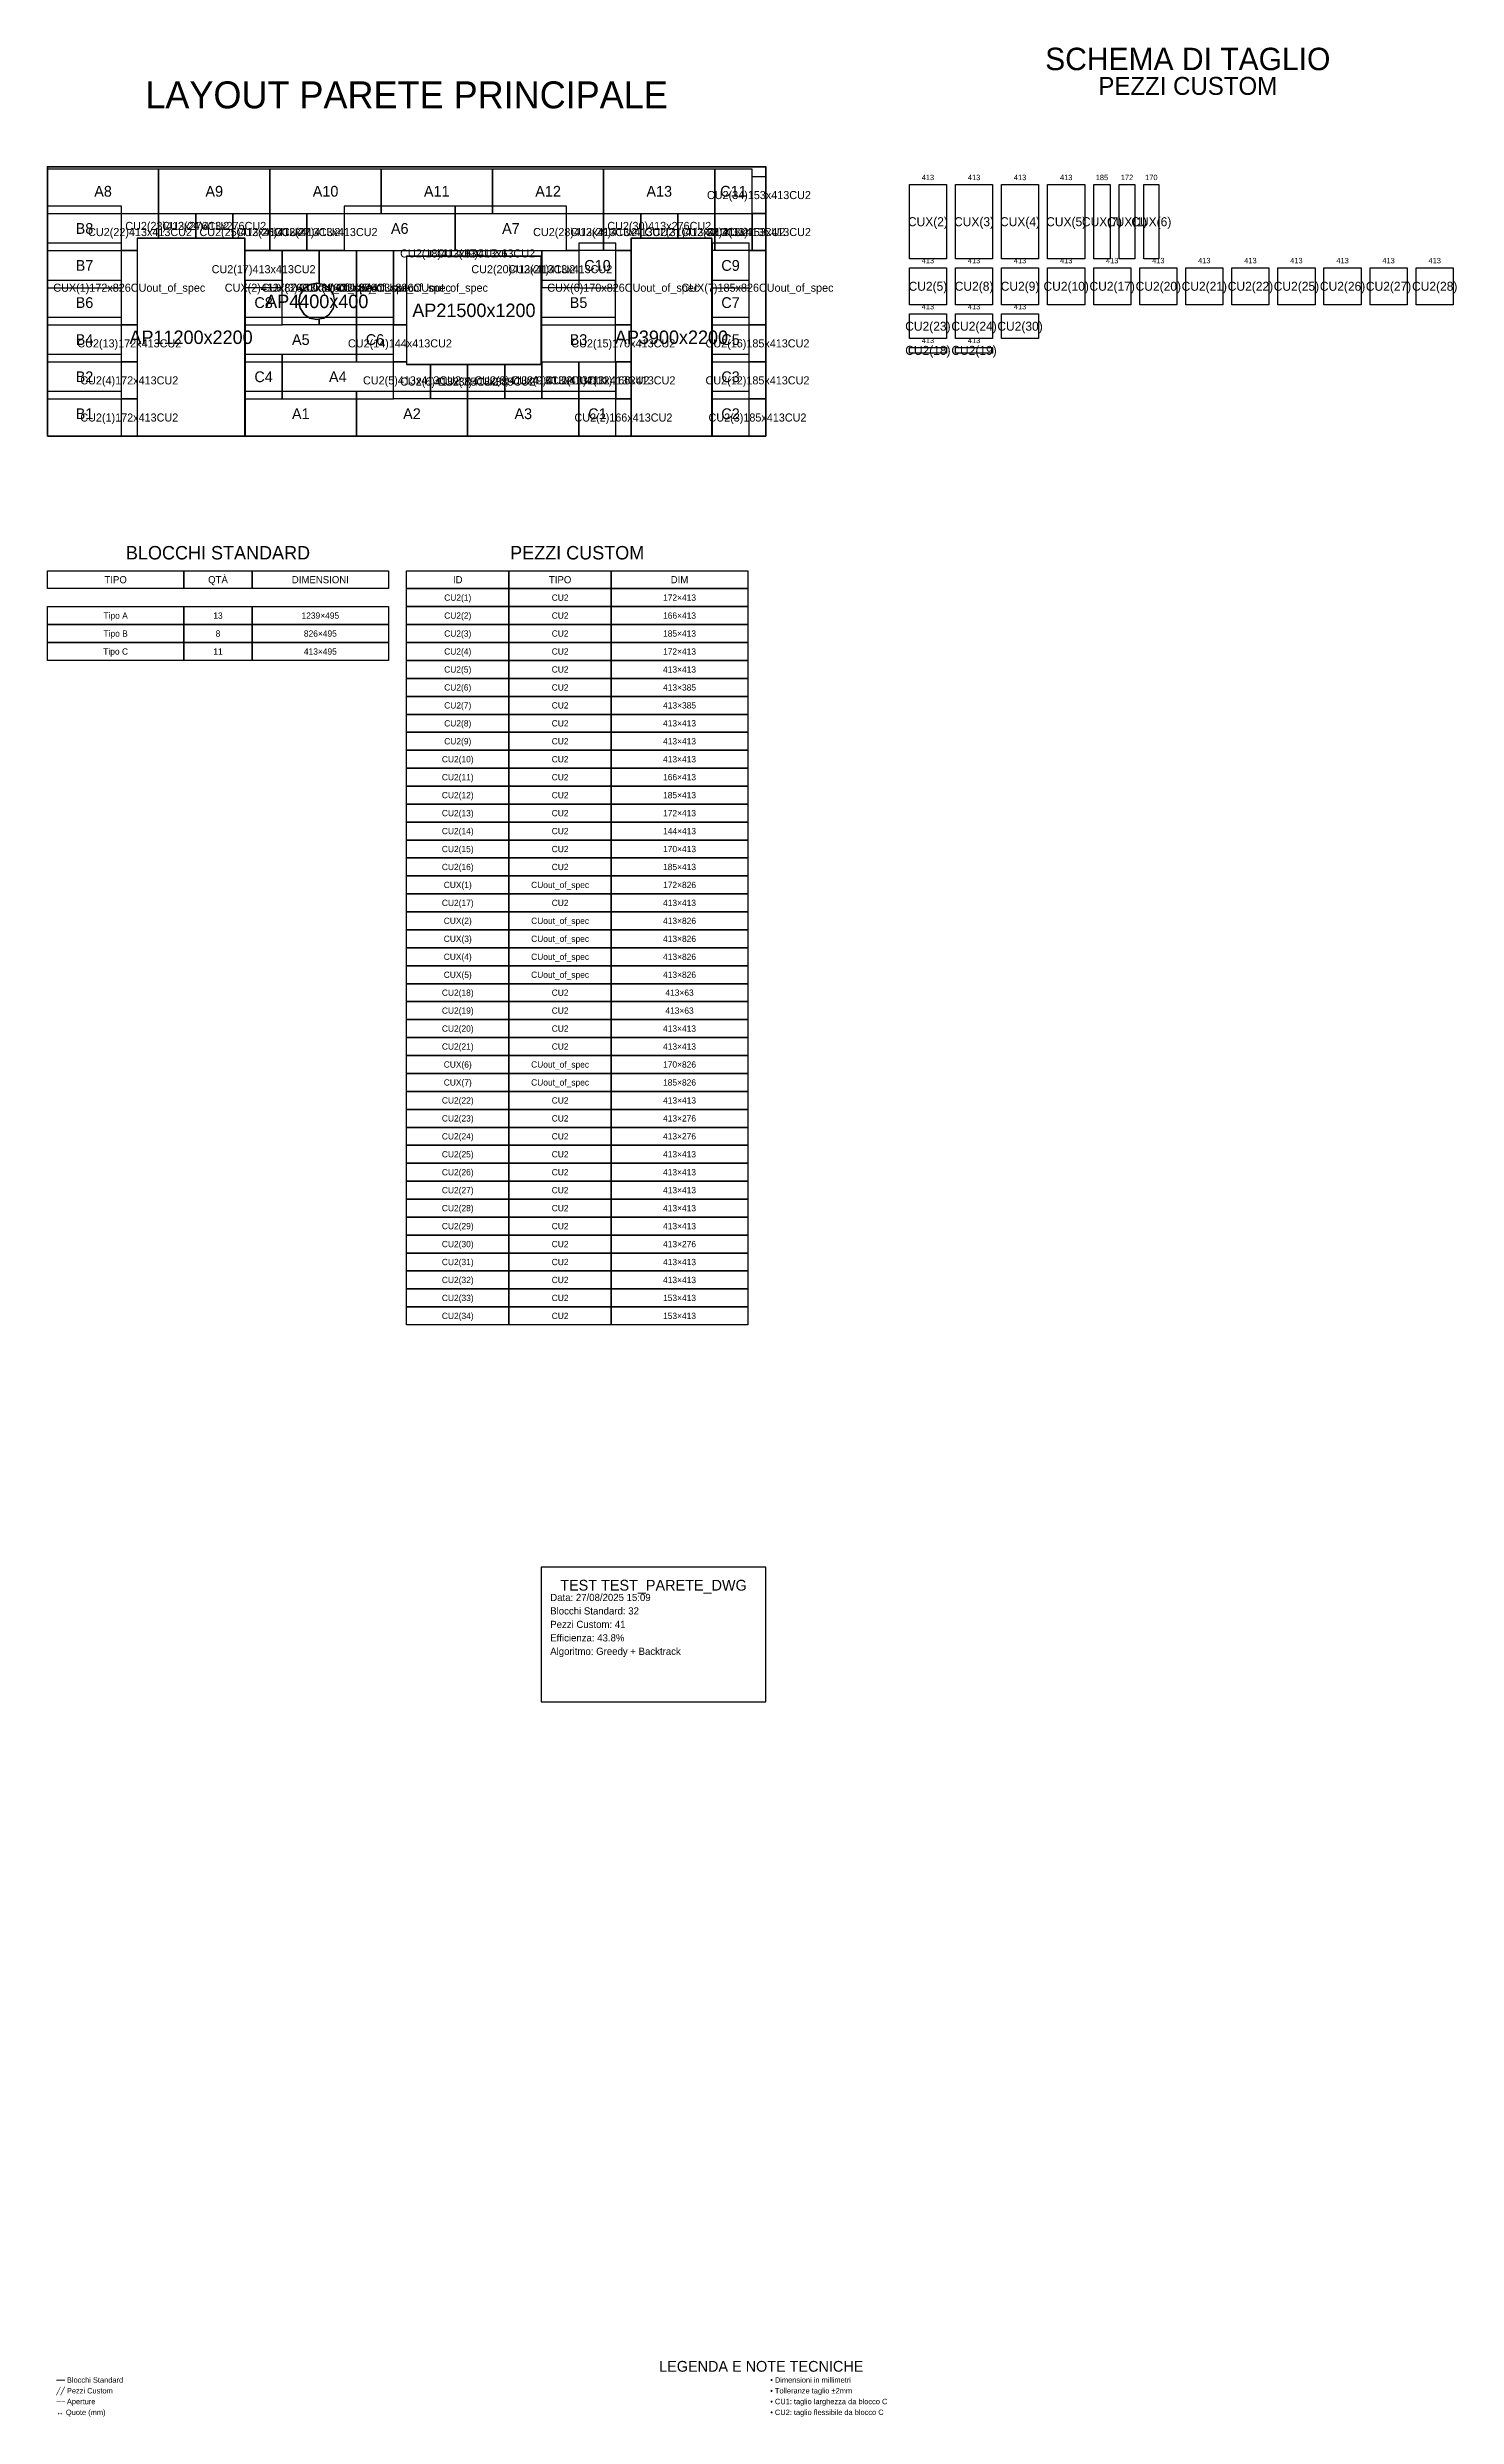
# Model space of a CAD drawing. Header units: metres. Extents: x 0 to 15694, y -22060 to 4329.
import ezdxf
from ezdxf.enums import TextEntityAlignment as Align

# ---------------------------------------------------------------- set-up
doc = ezdxf.new("R2010")
doc.units = ezdxf.units.M
for name, color, linetype in [('APERTURE', 1, 'Continuous'), ('BLOCCHI_CUSTOM', 3, 'Continuous'), ('BLOCCHI_STD', 7, 'Continuous'), ('CARTIGLIO', 7, 'Continuous'), ('PARETE', 5, 'Continuous'), ('QUOTE', 6, 'Continuous'), ('TAGLIO', 4, 'Continuous'), ('TESTI', 7, 'Continuous')]:
    doc.layers.add(name, color=color, linetype=linetype)

msp = doc.modelspace()

# ---------------------------------------------------------------- linework, layer by layer
at = {"layer": 'APERTURE'}
for points in [[(1000, 0), (2200, 0), (2200, 2200), (1000, 2200), (1000, 0)], [(6500, 0), (7400, 0), (7400, 2200), (6500, 2200), (6500, 0)], [(4000, 800), (5500, 800), (5500, 2000), (4000, 2000), (4000, 800)], [(3200, 1500), (3185, 1577), (3141, 1641), (3077, 1685), (3000, 1700), (2923, 1685), (2859, 1641), (2815, 1577), (2800, 1500), (2815, 1423), (2859, 1359), (2923, 1315), (3000, 1300), (3077, 1315), (3141, 1359), (3185, 1423), (3200, 1500)]]:
    msp.add_lwpolyline(points, close=True, dxfattribs=at)
at = {"layer": 'BLOCCHI_CUSTOM'}
for points in [[(8000, 2891), (8000, 2478), (7847, 2478), (7847, 2891), (8000, 2891)], [(1000, 2202), (999, 2202), (999, 2202), (999, 2202), (999, 2202), (999, 2202), (999, 2201), (998, 2201), (998, 2201), (998, 2201), (998, 2201), (998, 2201), (998, 2200), (998, 2200), (998, 2200), (998, 2065), (826, 2065), (826, 2478), (1239, 2478), (1239, 2202), (1000, 2202), (1000, 2202), (1000, 2202)], [(1652, 2478), (1652, 2202), (1239, 2202), (1239, 2478), (1652, 2478)], [(2065, 2478), (2065, 2202), (1652, 2202), (1652, 2478), (2065, 2478)], [(2478, 2478), (2478, 2065), (2202, 2065), (2202, 2200), (2202, 2200), (2202, 2200), (2202, 2201), (2202, 2201), (2202, 2201), (2202, 2201), (2202, 2201), (2201, 2201), (2201, 2202), (2201, 2202), (2201, 2202), (2201, 2202), (2201, 2202), (2200, 2202), (2200, 2202), (2200, 2202), (2065, 2202), (2065, 2478), (2478, 2478)], [(2891, 2478), (2891, 2065), (2478, 2065), (2478, 2478), (2891, 2478)], [(3304, 2478), (3304, 2065), (2891, 2065), (2891, 2478), (3304, 2478)], [(5782, 2065), (5782, 2478), (6195, 2478), (6195, 2065), (5782, 2065)], [(6500, 2202), (6499, 2202), (6499, 2202), (6499, 2202), (6499, 2202), (6499, 2202), (6499, 2201), (6498, 2201), (6498, 2201), (6498, 2201), (6498, 2201), (6498, 2201), (6498, 2200), (6498, 2200), (6498, 2200), (6498, 2065), (6195, 2065), (6195, 2478), (6608, 2478), (6608, 2202), (6500, 2202), (6500, 2202), (6500, 2202)], [(7021, 2478), (7021, 2202), (6608, 2202), (6608, 2478), (7021, 2478)], [(7434, 2478), (7434, 2065), (7402, 2065), (7402, 2200), (7402, 2200), (7402, 2200), (7402, 2201), (7402, 2201), (7402, 2201), (7402, 2201), (7402, 2201), (7401, 2201), (7401, 2202), (7401, 2202), (7401, 2202), (7401, 2202), (7401, 2202), (7400, 2202), (7400, 2202), (7400, 2202), (7021, 2202), (7021, 2478), (7434, 2478)], [(7847, 2478), (7847, 2065), (7434, 2065), (7434, 2478), (7847, 2478)], [(8000, 2478), (8000, 2065), (7847, 2065), (7847, 2478), (8000, 2478)], [(826, 2065), (998, 2065), (998, 1652), (998, 1239), (826, 1239), (826, 1652), (826, 2065)], [(2202, 2065), (2615, 2065), (2615, 1652), (2202, 1652), (2202, 2065)], [(3028, 2065), (3028, 1696), (3000, 1702), (3000, 1702), (3000, 1702), (3000, 1702), (3000, 1702), (2923, 1687), (2923, 1687), (2923, 1687), (2923, 1687), (2922, 1686), (2871, 1652), (2857, 1643), (2857, 1643), (2857, 1643), (2857, 1643), (2857, 1643), (2814, 1578), (2813, 1577), (2813, 1577), (2813, 1577), (2813, 1577), (2798, 1500), (2798, 1500), (2798, 1500), (2798, 1500), (2798, 1500), (2813, 1423), (2813, 1423), (2813, 1423), (2813, 1423), (2814, 1422), (2857, 1357), (2857, 1357), (2857, 1357), (2857, 1357), (2857, 1357), (2922, 1314), (2923, 1313), (2923, 1313), (2923, 1313), (2923, 1313), (3000, 1298), (3000, 1298), (3000, 1298), (3000, 1298), (3000, 1298), (3028, 1304), (3028, 1239), (2615, 1239), (2615, 1652), (2615, 2065), (3028, 2065)], [(3441, 2065), (3441, 1239), (3028, 1239), (3028, 1304), (3077, 1313), (3077, 1313), (3077, 1313), (3077, 1313), (3078, 1314), (3143, 1357), (3143, 1357), (3143, 1357), (3143, 1357), (3143, 1357), (3186, 1422), (3187, 1423), (3187, 1423), (3187, 1423), (3187, 1423), (3202, 1500), (3202, 1500), (3202, 1500), (3202, 1500), (3202, 1500), (3187, 1577), (3187, 1577), (3187, 1577), (3187, 1577), (3186, 1578), (3143, 1643), (3143, 1643), (3143, 1643), (3143, 1643), (3143, 1643), (3129, 1652), (3078, 1686), (3077, 1687), (3077, 1687), (3077, 1687), (3077, 1687), (3028, 1696), (3028, 2065), (3441, 2065)], [(3854, 2065), (3854, 1239), (3441, 1239), (3441, 2065), (3854, 2065)], [(4267, 2065), (4267, 2002), (4000, 2002), (4000, 2002), (4000, 2002), (3999, 2002), (3999, 2002), (3999, 2002), (3999, 2002), (3999, 2002), (3999, 2001), (3998, 2001), (3998, 2001), (3998, 2001), (3998, 2001), (3998, 2001), (3998, 2000), (3998, 2000), (3998, 2000), (3998, 1652), (3998, 1239), (3854, 1239), (3854, 2065), (4267, 2065)], [(4680, 2065), (4680, 2002), (4267, 2002), (4267, 2065), (4680, 2065)], [(5093, 2065), (5093, 2002), (4680, 2002), (4680, 2065), (5093, 2065)], [(5506, 2065), (5506, 1652), (5502, 1652), (5502, 2000), (5502, 2000), (5502, 2000), (5502, 2001), (5502, 2001), (5502, 2001), (5502, 2001), (5502, 2001), (5501, 2001), (5501, 2002), (5501, 2002), (5501, 2002), (5501, 2002), (5501, 2002), (5500, 2002), (5500, 2002), (5500, 2002), (5093, 2002), (5093, 2065), (5506, 2065)], [(5919, 2065), (5919, 1652), (5506, 1652), (5506, 2065), (5919, 2065)], [(6332, 2065), (6498, 2065), (6498, 1652), (6498, 1239), (6328, 1239), (6328, 1652), (6332, 1652), (6332, 2065)], [(8000, 2065), (8000, 1652), (8000, 1239), (7815, 1239), (7815, 1652), (7815, 2065), (8000, 2065)], [(826, 826), (826, 1239), (998, 1239), (998, 826), (826, 826)], [(3854, 826), (3854, 1239), (3998, 1239), (3998, 826), (3854, 826)], [(6328, 826), (6328, 1239), (6498, 1239), (6498, 826), (6328, 826)], [(7815, 826), (7815, 1239), (8000, 1239), (8000, 826), (7815, 826)], [(826, 413), (826, 826), (998, 826), (998, 413), (826, 413)], [(3998, 826), (3998, 800), (3998, 800), (3998, 800), (3998, 799), (3998, 799), (3998, 799), (3998, 799), (3998, 799), (3999, 799), (3999, 798), (3999, 798), (3999, 798), (3999, 798), (3999, 798), (4000, 798), (4000, 798), (4000, 798), (4267, 798), (4267, 413), (3854, 413), (3854, 826), (3998, 826)], [(4680, 798), (4680, 413), (4267, 413), (4267, 798), (4680, 798)], [(5093, 798), (5093, 413), (4680, 413), (4680, 798), (5093, 798)], [(5500, 798), (5500, 798), (5500, 798), (5501, 798), (5501, 798), (5501, 798), (5501, 798), (5501, 798), (5501, 799), (5502, 799), (5502, 799), (5502, 799), (5502, 799), (5502, 799), (5502, 800), (5502, 800), (5502, 800), (5502, 826), (5506, 826), (5506, 413), (5093, 413), (5093, 798), (5500, 798)], [(5919, 826), (5919, 413), (5506, 413), (5506, 826), (5919, 826)], [(6332, 826), (6332, 413), (5919, 413), (5919, 826), (6332, 826)], [(6498, 826), (6498, 413), (6332, 413), (6332, 826), (6498, 826)], [(7815, 826), (8000, 826), (8000, 413), (7815, 413), (7815, 826)], [(998, 0), (826, 0), (826, 413), (998, 413), (998, 0)], [(6332, 413), (6498, 413), (6498, 0), (6332, 0), (6332, 413)], [(7815, 413), (8000, 413), (8000, 0), (7815, 0), (7815, 413)]]:
    msp.add_lwpolyline(points, close=True, dxfattribs=at)
at = {"layer": 'BLOCCHI_STD'}
for points in [[(0, 2478), (1239, 2478), (1239, 2973), (0, 2973), (0, 2478)], [(1239, 2478), (2478, 2478), (2478, 2973), (1239, 2973), (1239, 2478)], [(2478, 2478), (3717, 2478), (3717, 2973), (2478, 2973), (2478, 2478)], [(3717, 2478), (4956, 2478), (4956, 2973), (3717, 2973), (3717, 2478)], [(4956, 2478), (6195, 2478), (6195, 2973), (4956, 2973), (4956, 2478)], [(6195, 2478), (7434, 2478), (7434, 2973), (6195, 2973), (6195, 2478)], [(7434, 2478), (7847, 2478), (7847, 2973), (7434, 2973), (7434, 2478)], [(0, 2065), (826, 2065), (826, 2560), (0, 2560), (0, 2065)], [(3304, 2065), (4543, 2065), (4543, 2560), (3304, 2560), (3304, 2065)], [(4543, 2065), (5782, 2065), (5782, 2560), (4543, 2560), (4543, 2065)], [(0, 1652), (826, 1652), (826, 2147), (0, 2147), (0, 1652)], [(5919, 1652), (6332, 1652), (6332, 2147), (5919, 2147), (5919, 1652)], [(7402, 1652), (7815, 1652), (7815, 2147), (7402, 2147), (7402, 1652)], [(0, 1239), (826, 1239), (826, 1734), (0, 1734), (0, 1239)], [(2202, 1239), (2615, 1239), (2615, 1734), (2202, 1734), (2202, 1239)], [(5502, 1239), (6328, 1239), (6328, 1734), (5502, 1734), (5502, 1239)], [(7402, 1239), (7815, 1239), (7815, 1734), (7402, 1734), (7402, 1239)], [(0, 826), (826, 826), (826, 1321), (0, 1321), (0, 826)], [(2202, 826), (3441, 826), (3441, 1321), (2202, 1321), (2202, 826)], [(3441, 826), (3854, 826), (3854, 1321), (3441, 1321), (3441, 826)], [(5502, 826), (6328, 826), (6328, 1321), (5502, 1321), (5502, 826)], [(7402, 826), (7815, 826), (7815, 1321), (7402, 1321), (7402, 826)], [(0, 413), (826, 413), (826, 908), (0, 908), (0, 413)], [(2202, 413), (2615, 413), (2615, 908), (2202, 908), (2202, 413)], [(2615, 413), (3854, 413), (3854, 908), (2615, 908), (2615, 413)], [(7402, 413), (7815, 413), (7815, 908), (7402, 908), (7402, 413)], [(0, 0), (826, 0), (826, 495), (0, 495), (0, 0)], [(2202, 0), (3441, 0), (3441, 495), (2202, 495), (2202, 0)], [(3441, 0), (4680, 0), (4680, 495), (3441, 495), (3441, 0)], [(4680, 0), (5919, 0), (5919, 495), (4680, 495), (4680, 0)], [(5919, 0), (6332, 0), (6332, 495), (5919, 495), (5919, 0)], [(7402, 0), (7815, 0), (7815, 495), (7402, 495), (7402, 0)]]:
    msp.add_lwpolyline(points, dxfattribs=at)
at = {"layer": 'CARTIGLIO'}
for points in [[(0, -1500), (1520, -1500), (1520, -1700), (0, -1700), (0, -1500)], [(1520, -1500), (2280, -1500), (2280, -1700), (1520, -1700), (1520, -1500)], [(2280, -1500), (3800, -1500), (3800, -1700), (2280, -1700), (2280, -1500)], [(4000, -1500), (5140, -1500), (5140, -1700), (4000, -1700), (4000, -1500)], [(5140, -1500), (6280, -1500), (6280, -1700), (5140, -1700), (5140, -1500)], [(6280, -1500), (7800, -1500), (7800, -1700), (6280, -1700), (6280, -1500)], [(4000, -1700), (5140, -1700), (5140, -1900), (4000, -1900), (4000, -1700)], [(5140, -1700), (6280, -1700), (6280, -1900), (5140, -1900), (5140, -1700)], [(6280, -1700), (7800, -1700), (7800, -1900), (6280, -1900), (6280, -1700)], [(0, -1900), (1520, -1900), (1520, -2100), (0, -2100), (0, -1900)], [(0, -2100), (1520, -2100), (1520, -2300), (0, -2300), (0, -2100)], [(1520, -1900), (2280, -1900), (2280, -2100), (1520, -2100), (1520, -1900)], [(1520, -2100), (2280, -2100), (2280, -2300), (1520, -2300), (1520, -2100)], [(2280, -1900), (3800, -1900), (3800, -2100), (2280, -2100), (2280, -1900)], [(2280, -2100), (3800, -2100), (3800, -2300), (2280, -2300), (2280, -2100)], [(4000, -1900), (5140, -1900), (5140, -2100), (4000, -2100), (4000, -1900)], [(4000, -2100), (5140, -2100), (5140, -2300), (4000, -2300), (4000, -2100)], [(5140, -1900), (6280, -1900), (6280, -2100), (5140, -2100), (5140, -1900)], [(5140, -2100), (6280, -2100), (6280, -2300), (5140, -2300), (5140, -2100)], [(6280, -1900), (7800, -1900), (7800, -2100), (6280, -2100), (6280, -1900)], [(6280, -2100), (7800, -2100), (7800, -2300), (6280, -2300), (6280, -2100)], [(0, -2300), (1520, -2300), (1520, -2500), (0, -2500), (0, -2300)], [(1520, -2300), (2280, -2300), (2280, -2500), (1520, -2500), (1520, -2300)], [(2280, -2300), (3800, -2300), (3800, -2500), (2280, -2500), (2280, -2300)], [(4000, -2300), (5140, -2300), (5140, -2500), (4000, -2500), (4000, -2300)], [(5140, -2300), (6280, -2300), (6280, -2500), (5140, -2500), (5140, -2300)], [(6280, -2300), (7800, -2300), (7800, -2500), (6280, -2500), (6280, -2300)], [(4000, -2500), (5140, -2500), (5140, -2700), (4000, -2700), (4000, -2500)], [(5140, -2500), (6280, -2500), (6280, -2700), (5140, -2700), (5140, -2500)], [(6280, -2500), (7800, -2500), (7800, -2700), (6280, -2700), (6280, -2500)], [(4000, -2700), (5140, -2700), (5140, -2900), (4000, -2900), (4000, -2700)], [(4000, -2900), (5140, -2900), (5140, -3100), (4000, -3100), (4000, -2900)], [(5140, -2700), (6280, -2700), (6280, -2900), (5140, -2900), (5140, -2700)], [(5140, -2900), (6280, -2900), (6280, -3100), (5140, -3100), (5140, -2900)], [(6280, -2700), (7800, -2700), (7800, -2900), (6280, -2900), (6280, -2700)], [(6280, -2900), (7800, -2900), (7800, -3100), (6280, -3100), (6280, -2900)], [(4000, -3100), (5140, -3100), (5140, -3300), (4000, -3300), (4000, -3100)], [(5140, -3100), (6280, -3100), (6280, -3300), (5140, -3300), (5140, -3100)], [(6280, -3100), (7800, -3100), (7800, -3300), (6280, -3300), (6280, -3100)], [(4000, -3300), (5140, -3300), (5140, -3500), (4000, -3500), (4000, -3300)], [(5140, -3300), (6280, -3300), (6280, -3500), (5140, -3500), (5140, -3300)], [(6280, -3300), (7800, -3300), (7800, -3500), (6280, -3500), (6280, -3300)], [(4000, -3500), (5140, -3500), (5140, -3700), (4000, -3700), (4000, -3500)], [(5140, -3500), (6280, -3500), (6280, -3700), (5140, -3700), (5140, -3500)], [(6280, -3500), (7800, -3500), (7800, -3700), (6280, -3700), (6280, -3500)], [(4000, -3700), (5140, -3700), (5140, -3900), (4000, -3900), (4000, -3700)], [(4000, -3900), (5140, -3900), (5140, -4100), (4000, -4100), (4000, -3900)], [(5140, -3700), (6280, -3700), (6280, -3900), (5140, -3900), (5140, -3700)], [(5140, -3900), (6280, -3900), (6280, -4100), (5140, -4100), (5140, -3900)], [(6280, -3700), (7800, -3700), (7800, -3900), (6280, -3900), (6280, -3700)], [(6280, -3900), (7800, -3900), (7800, -4100), (6280, -4100), (6280, -3900)], [(4000, -4100), (5140, -4100), (5140, -4300), (4000, -4300), (4000, -4100)], [(5140, -4100), (6280, -4100), (6280, -4300), (5140, -4300), (5140, -4100)], [(6280, -4100), (7800, -4100), (7800, -4300), (6280, -4300), (6280, -4100)], [(4000, -4300), (5140, -4300), (5140, -4500), (4000, -4500), (4000, -4300)], [(5140, -4300), (6280, -4300), (6280, -4500), (5140, -4500), (5140, -4300)], [(6280, -4300), (7800, -4300), (7800, -4500), (6280, -4500), (6280, -4300)], [(4000, -4500), (5140, -4500), (5140, -4700), (4000, -4700), (4000, -4500)], [(4000, -4700), (5140, -4700), (5140, -4900), (4000, -4900), (4000, -4700)], [(5140, -4500), (6280, -4500), (6280, -4700), (5140, -4700), (5140, -4500)], [(5140, -4700), (6280, -4700), (6280, -4900), (5140, -4900), (5140, -4700)], [(6280, -4500), (7800, -4500), (7800, -4700), (6280, -4700), (6280, -4500)], [(6280, -4700), (7800, -4700), (7800, -4900), (6280, -4900), (6280, -4700)], [(4000, -4900), (5140, -4900), (5140, -5100), (4000, -5100), (4000, -4900)], [(5140, -4900), (6280, -4900), (6280, -5100), (5140, -5100), (5140, -4900)], [(6280, -4900), (7800, -4900), (7800, -5100), (6280, -5100), (6280, -4900)], [(4000, -5100), (5140, -5100), (5140, -5300), (4000, -5300), (4000, -5100)], [(5140, -5100), (6280, -5100), (6280, -5300), (5140, -5300), (5140, -5100)], [(6280, -5100), (7800, -5100), (7800, -5300), (6280, -5300), (6280, -5100)], [(4000, -5300), (5140, -5300), (5140, -5500), (4000, -5500), (4000, -5300)], [(4000, -5500), (5140, -5500), (5140, -5700), (4000, -5700), (4000, -5500)], [(5140, -5300), (6280, -5300), (6280, -5500), (5140, -5500), (5140, -5300)], [(5140, -5500), (6280, -5500), (6280, -5700), (5140, -5700), (5140, -5500)], [(6280, -5300), (7800, -5300), (7800, -5500), (6280, -5500), (6280, -5300)], [(6280, -5500), (7800, -5500), (7800, -5700), (6280, -5700), (6280, -5500)], [(4000, -5700), (5140, -5700), (5140, -5900), (4000, -5900), (4000, -5700)], [(5140, -5700), (6280, -5700), (6280, -5900), (5140, -5900), (5140, -5700)], [(6280, -5700), (7800, -5700), (7800, -5900), (6280, -5900), (6280, -5700)], [(4000, -5900), (5140, -5900), (5140, -6100), (4000, -6100), (4000, -5900)], [(5140, -5900), (6280, -5900), (6280, -6100), (5140, -6100), (5140, -5900)], [(6280, -5900), (7800, -5900), (7800, -6100), (6280, -6100), (6280, -5900)], [(4000, -6100), (5140, -6100), (5140, -6300), (4000, -6300), (4000, -6100)], [(4000, -6300), (5140, -6300), (5140, -6500), (4000, -6500), (4000, -6300)], [(5140, -6100), (6280, -6100), (6280, -6300), (5140, -6300), (5140, -6100)], [(5140, -6300), (6280, -6300), (6280, -6500), (5140, -6500), (5140, -6300)], [(6280, -6100), (7800, -6100), (7800, -6300), (6280, -6300), (6280, -6100)], [(6280, -6300), (7800, -6300), (7800, -6500), (6280, -6500), (6280, -6300)], [(4000, -6500), (5140, -6500), (5140, -6700), (4000, -6700), (4000, -6500)], [(5140, -6500), (6280, -6500), (6280, -6700), (5140, -6700), (5140, -6500)], [(6280, -6500), (7800, -6500), (7800, -6700), (6280, -6700), (6280, -6500)], [(4000, -6700), (5140, -6700), (5140, -6900), (4000, -6900), (4000, -6700)], [(5140, -6700), (6280, -6700), (6280, -6900), (5140, -6900), (5140, -6700)], [(6280, -6700), (7800, -6700), (7800, -6900), (6280, -6900), (6280, -6700)], [(4000, -6900), (5140, -6900), (5140, -7100), (4000, -7100), (4000, -6900)], [(4000, -7100), (5140, -7100), (5140, -7300), (4000, -7300), (4000, -7100)], [(5140, -6900), (6280, -6900), (6280, -7100), (5140, -7100), (5140, -6900)], [(5140, -7100), (6280, -7100), (6280, -7300), (5140, -7300), (5140, -7100)], [(6280, -6900), (7800, -6900), (7800, -7100), (6280, -7100), (6280, -6900)], [(6280, -7100), (7800, -7100), (7800, -7300), (6280, -7300), (6280, -7100)], [(4000, -7300), (5140, -7300), (5140, -7500), (4000, -7500), (4000, -7300)], [(5140, -7300), (6280, -7300), (6280, -7500), (5140, -7500), (5140, -7300)], [(6280, -7300), (7800, -7300), (7800, -7500), (6280, -7500), (6280, -7300)], [(4000, -7500), (5140, -7500), (5140, -7700), (4000, -7700), (4000, -7500)], [(5140, -7500), (6280, -7500), (6280, -7700), (5140, -7700), (5140, -7500)], [(6280, -7500), (7800, -7500), (7800, -7700), (6280, -7700), (6280, -7500)], [(4000, -7700), (5140, -7700), (5140, -7900), (4000, -7900), (4000, -7700)], [(4000, -7900), (5140, -7900), (5140, -8100), (4000, -8100), (4000, -7900)], [(5140, -7700), (6280, -7700), (6280, -7900), (5140, -7900), (5140, -7700)], [(5140, -7900), (6280, -7900), (6280, -8100), (5140, -8100), (5140, -7900)], [(6280, -7700), (7800, -7700), (7800, -7900), (6280, -7900), (6280, -7700)], [(6280, -7900), (7800, -7900), (7800, -8100), (6280, -8100), (6280, -7900)], [(4000, -8100), (5140, -8100), (5140, -8300), (4000, -8300), (4000, -8100)], [(5140, -8100), (6280, -8100), (6280, -8300), (5140, -8300), (5140, -8100)], [(6280, -8100), (7800, -8100), (7800, -8300), (6280, -8300), (6280, -8100)], [(4000, -8300), (5140, -8300), (5140, -8500), (4000, -8500), (4000, -8300)], [(5140, -8300), (6280, -8300), (6280, -8500), (5140, -8500), (5140, -8300)], [(6280, -8300), (7800, -8300), (7800, -8500), (6280, -8500), (6280, -8300)], [(4000, -8500), (5140, -8500), (5140, -8700), (4000, -8700), (4000, -8500)], [(4000, -8700), (5140, -8700), (5140, -8900), (4000, -8900), (4000, -8700)], [(5140, -8500), (6280, -8500), (6280, -8700), (5140, -8700), (5140, -8500)], [(5140, -8700), (6280, -8700), (6280, -8900), (5140, -8900), (5140, -8700)], [(6280, -8500), (7800, -8500), (7800, -8700), (6280, -8700), (6280, -8500)], [(6280, -8700), (7800, -8700), (7800, -8900), (6280, -8900), (6280, -8700)], [(4000, -8900), (5140, -8900), (5140, -9100), (4000, -9100), (4000, -8900)], [(5140, -8900), (6280, -8900), (6280, -9100), (5140, -9100), (5140, -8900)], [(6280, -8900), (7800, -8900), (7800, -9100), (6280, -9100), (6280, -8900)], [(4000, -9100), (5140, -9100), (5140, -9300), (4000, -9300), (4000, -9100)], [(5140, -9100), (6280, -9100), (6280, -9300), (5140, -9300), (5140, -9100)], [(6280, -9100), (7800, -9100), (7800, -9300), (6280, -9300), (6280, -9100)], [(4000, -9300), (5140, -9300), (5140, -9500), (4000, -9500), (4000, -9300)], [(5140, -9300), (6280, -9300), (6280, -9500), (5140, -9500), (5140, -9300)], [(6280, -9300), (7800, -9300), (7800, -9500), (6280, -9500), (6280, -9300)], [(4000, -9500), (5140, -9500), (5140, -9700), (4000, -9700), (4000, -9500)], [(4000, -9700), (5140, -9700), (5140, -9900), (4000, -9900), (4000, -9700)], [(5140, -9500), (6280, -9500), (6280, -9700), (5140, -9700), (5140, -9500)], [(5140, -9700), (6280, -9700), (6280, -9900), (5140, -9900), (5140, -9700)], [(6280, -9500), (7800, -9500), (7800, -9700), (6280, -9700), (6280, -9500)], [(6280, -9700), (7800, -9700), (7800, -9900), (6280, -9900), (6280, -9700)], [(5500, -14100), (8000, -14100), (8000, -12600), (5500, -12600), (5500, -14100)]]:
    msp.add_lwpolyline(points, dxfattribs=at)
at = {"layer": 'PARETE', "lineweight": 100}
msp.add_lwpolyline([(0, 0), (8000, 0), (8000, 3000), (0, 3000), (0, 0)], close=True, dxfattribs=at)
at = {"layer": 'TAGLIO'}
for points in [[(9600, 2800), (10013, 2800), (10013, 1974), (9600, 1974), (9600, 2800)], [(10113, 2800), (10526, 2800), (10526, 1974), (10113, 1974), (10113, 2800)], [(10626, 2800), (11039, 2800), (11039, 1974), (10626, 1974), (10626, 2800)], [(11139, 2800), (11552, 2800), (11552, 1974), (11139, 1974), (11139, 2800)], [(11652, 2800), (11837, 2800), (11837, 1974), (11652, 1974), (11652, 2800)], [(11937, 2800), (12109, 2800), (12109, 1974), (11937, 1974), (11937, 2800)], [(12209, 2800), (12379, 2800), (12379, 1974), (12209, 1974), (12209, 2800)], [(9600, 1874), (10013, 1874), (10013, 1461), (9600, 1461), (9600, 1874)], [(10113, 1874), (10526, 1874), (10526, 1461), (10113, 1461), (10113, 1874)], [(10626, 1874), (11039, 1874), (11039, 1461), (10626, 1461), (10626, 1874)], [(11139, 1874), (11552, 1874), (11552, 1461), (11139, 1461), (11139, 1874)], [(11652, 1874), (12065, 1874), (12065, 1461), (11652, 1461), (11652, 1874)], [(12165, 1874), (12578, 1874), (12578, 1461), (12165, 1461), (12165, 1874)], [(12678, 1874), (13091, 1874), (13091, 1461), (12678, 1461), (12678, 1874)], [(13191, 1874), (13604, 1874), (13604, 1461), (13191, 1461), (13191, 1874)], [(13704, 1874), (14117, 1874), (14117, 1461), (13704, 1461), (13704, 1874)], [(14217, 1874), (14630, 1874), (14630, 1461), (14217, 1461), (14217, 1874)], [(14730, 1874), (15143, 1874), (15143, 1461), (14730, 1461), (14730, 1874)], [(15243, 1874), (15656, 1874), (15656, 1461), (15243, 1461), (15243, 1874)], [(9600, 1361), (10013, 1361), (10013, 1085), (9600, 1085), (9600, 1361)], [(10113, 1361), (10526, 1361), (10526, 1085), (10113, 1085), (10113, 1361)], [(10626, 1361), (11039, 1361), (11039, 1085), (10626, 1085), (10626, 1361)], [(9600, 985), (10013, 985), (10013, 922), (9600, 922), (9600, 985)], [(10113, 985), (10526, 985), (10526, 922), (10113, 922), (10113, 985)]]:
    msp.add_lwpolyline(points, dxfattribs=at)

# ---------------------------------------------------------------- texts
at = {"layer": 'QUOTE'}
for s, p in [('413', (9806, 2880)), ('413', (10320, 2880)), ('413', (10832, 2880)), ('413', (11346, 2880)), ('185', (11744, 2880)), ('172', (12023, 2880)), ('170', (12294, 2880)), ('413', (9806, 1954)), ('413', (10320, 1954)), ('413', (10832, 1954)), ('413', (11346, 1954)), ('413', (11858, 1954)), ('413', (12372, 1954)), ('413', (12884, 1954)), ('413', (13398, 1954)), ('413', (13910, 1954)), ('413', (14424, 1954)), ('413', (14936, 1954)), ('413', (15450, 1954)), ('413', (9806, 1441)), ('413', (10320, 1441)), ('413', (10832, 1441)), ('413', (9806, 1065)), ('413', (10320, 1065))]:
    msp.add_text(s, height=60, dxfattribs=at).set_placement(p, align=Align.MIDDLE_CENTER)
at = {"layer": 'TESTI'}
for s, height, p in [('SCHEMA DI TAGLIO', 250, (12700, 4200)), ('PEZZI CUSTOM', 200, (12700, 3900)), ('LAYOUT PARETE PRINCIPALE', 300, (4000, 3800)), ('A8', 120, (620, 2726)), ('A9', 120, (1858, 2726)), ('A10', 120, (3098, 2726)), ('A11', 120, (4336, 2726)), ('A12', 120, (5576, 2726)), ('A13', 120, (6814, 2726)), ('CU2(34)153x413CU2', 90, (7924, 2684)), ('C11', 120, (7640, 2726)), ('CU2(23)413x276CU2', 90, (1446, 2340)), ('CU2(24)413x276CU2', 90, (1858, 2340)), ('CU2(30)413x276CU2', 90, (6814, 2340)), ('CUX(2)', 100, (9806, 2387)), ('CUX(3)', 100, (10320, 2387)), ('CUX(4)', 100, (10832, 2387)), ('CUX(5)', 100, (11346, 2387)), ('CUX(7)', 100, (11744, 2387)), ('CUX(1)', 100, (12023, 2387)), ('CUX(6)', 100, (12294, 2387)), ('B8', 120, (413, 2312)), ('CU2(22)413x413CU2', 90, (1032, 2272)), ('CU2(25)413x413CU2', 90, (2272, 2272)), ('CU2(26)413x413CU2', 90, (2684, 2272)), ('CU2(27)413x413CU2', 90, (3098, 2272)), ('A6', 120, (3924, 2312)), ('A7', 120, (5162, 2312)), ('CU2(28)413x413CU2', 90, (5988, 2272)), ('CU2(29)413x413CU2', 90, (6402, 2272)), ('CU2(31)413x413CU2', 90, (7228, 2272)), ('CU2(32)413x413CU2', 90, (7640, 2272)), ('CU2(33)153x413CU2', 90, (7924, 2272)), ('B7', 120, (413, 1900)), ('CU2(17)413x413CU2', 90, (2408, 1858)), ('CU2(18)413x63CU2', 90, (4474, 2034)), ('CU2(19)413x63CU2', 90, (4886, 2034)), ('CU2(20)413x413CU2', 90, (5300, 1858)), ('CU2(21)413x413CU2', 90, (5712, 1858)), ('C10', 120, (6126, 1900)), ('C9', 120, (7608, 1900)), ('CUX(1)172x826CUout_of_spec', 90, (912, 1652)), ('CUX(2)413x826CUout_of_spec', 90, (2822, 1652)), ('CUX(3)413x826CUout_of_spec', 90, (3234, 1652)), ('CUX(4)413x826CUout_of_spec', 90, (3648, 1652)), ('CUX(5)413x826CUout_of_spec', 90, (4060, 1652)), ('CUX(6)170x826CUout_of_spec', 90, (6413, 1652)), ('CUX(7)185x826CUout_of_spec', 90, (7908, 1652)), ('CU2(5)', 100, (9806, 1668)), ('CU2(8)', 100, (10320, 1668)), ('CU2(9)', 100, (10832, 1668)), ('CU2(10)', 100, (11346, 1668)), ('CU2(17)', 100, (11858, 1668)), ('CU2(20)', 100, (12372, 1668)), ('CU2(21)', 100, (12884, 1668)), ('CU2(22)', 100, (13398, 1668)), ('CU2(25)', 100, (13910, 1668)), ('CU2(26)', 100, (14424, 1668)), ('CU2(27)', 100, (14936, 1668)), ('CU2(28)', 100, (15450, 1668)), ('B6', 120, (413, 1486)), ('C8', 120, (2408, 1486)), ('AP4400x400', 150, (3000, 1500)), ('AP21500x1200', 150, (4750, 1400)), ('B5', 120, (5915, 1486)), ('C7', 120, (7608, 1486)), ('B4', 120, (413, 1074)), ('CU2(13)172x413CU2', 90, (912, 1032)), ('AP11200x2200', 150, (1600, 1100)), ('A5', 120, (2822, 1074)), ('CU2(14)144x413CU2', 90, (3926, 1032)), ('C6', 120, (3648, 1074)), ('B3', 120, (5915, 1074)), ('CU2(15)170x413CU2', 90, (6413, 1032)), ('AP3900x2200', 150, (6950, 1100)), ('CU2(16)185x413CU2', 90, (7908, 1032)), ('C5', 120, (7608, 1074)), ('CU2(23)', 100, (9806, 1223)), ('CU2(24)', 100, (10320, 1223)), ('CU2(30)', 100, (10832, 1223)), ('CU2(18)', 100, (9806, 954)), ('CU2(19)', 100, (10320, 954)), ('B2', 120, (413, 660)), ('CU2(4)172x413CU2', 90, (912, 620)), ('C4', 120, (2408, 660)), ('A4', 120, (3234, 660)), ('CU2(5)413x413CU2', 90, (4060, 620)), ('CU2(6)413x385CU2', 90, (4474, 606)), ('CU2(7)413x385CU2', 90, (4886, 606)), ('CU2(8)413x413CU2', 90, (5300, 620)), ('CU2(9)413x413CU2', 90, (5712, 620)), ('CU2(10)413x413CU2', 90, (6126, 620)), ('CU2(11)166x413CU2', 90, (6415, 620)), ('CU2(12)185x413CU2', 90, (7908, 620)), ('C3', 120, (7608, 660)), ('B1', 120, (413, 248)), ('A1', 120, (2822, 248)), ('A2', 120, (4060, 248)), ('A3', 120, (5300, 248)), ('C1', 120, (6126, 248)), ('C2', 120, (7608, 248)), ('CU2(1)172x413CU2', 90, (912, 206)), ('CU2(2)166x413CU2', 90, (6415, 206)), ('CU2(3)185x413CU2', 90, (7908, 206)), ('BLOCCHI STANDARD', 150, (1900, -1300)), ('PEZZI CUSTOM', 150, (5900, -1300)), ('TIPO', 80, (760, -1600)), ('QTÀ', 80, (1900, -1600)), ('DIMENSIONI', 80, (3040, -1600)), ('ID', 80, (4570, -1600)), ('TIPO', 80, (5710, -1600)), ('DIM', 80, (7040, -1600)), ('CU2(1)', 70, (4570, -1800)), ('CU2', 70, (5710, -1800)), ('172×413', 70, (7040, -1800)), ('Tipo A', 70, (760, -2000)), ('13', 70, (1900, -2000)), ('1239×495', 70, (3040, -2000)), ('CU2(2)', 70, (4570, -2000)), ('CU2', 70, (5710, -2000)), ('166×413', 70, (7040, -2000)), ('Tipo C', 70, (760, -2400)), ('Tipo B', 70, (760, -2200)), ('11', 70, (1900, -2400)), ('8', 70, (1900, -2200)), ('413×495', 70, (3040, -2400)), ('826×495', 70, (3040, -2200)), ('CU2(3)', 70, (4570, -2200)), ('CU2(4)', 70, (4570, -2400)), ('CU2', 70, (5710, -2200)), ('CU2', 70, (5710, -2400)), ('185×413', 70, (7040, -2200)), ('172×413', 70, (7040, -2400)), ('CU2(5)', 70, (4570, -2600)), ('CU2', 70, (5710, -2600)), ('413×413', 70, (7040, -2600)), ('CU2(6)', 70, (4570, -2800)), ('CU2', 70, (5710, -2800)), ('413×385', 70, (7040, -2800)), ('CU2(7)', 70, (4570, -3000)), ('CU2(8)', 70, (4570, -3200)), ('CU2', 70, (5710, -3000)), ('CU2', 70, (5710, -3200)), ('413×385', 70, (7040, -3000)), ('413×413', 70, (7040, -3200)), ('CU2(9)', 70, (4570, -3400)), ('CU2', 70, (5710, -3400)), ('413×413', 70, (7040, -3400)), ('CU2(10)', 70, (4570, -3600)), ('CU2', 70, (5710, -3600)), ('413×413', 70, (7040, -3600)), ('CU2(11)', 70, (4570, -3800)), ('CU2', 70, (5710, -3800)), ('166×413', 70, (7040, -3800)), ('CU2(12)', 70, (4570, -4000)), ('CU2(13)', 70, (4570, -4200)), ('CU2', 70, (5710, -4000)), ('CU2', 70, (5710, -4200)), ('185×413', 70, (7040, -4000)), ('172×413', 70, (7040, -4200)), ('CU2(14)', 70, (4570, -4400)), ('CU2', 70, (5710, -4400)), ('144×413', 70, (7040, -4400)), ('CU2(15)', 70, (4570, -4600)), ('CU2', 70, (5710, -4600)), ('170×413', 70, (7040, -4600)), ('CU2(16)', 70, (4570, -4800)), ('CUX(1)', 70, (4570, -5000)), ('CUout_of_spec', 70, (5710, -5000)), ('CU2', 70, (5710, -4800)), ('185×413', 70, (7040, -4800)), ('172×826', 70, (7040, -5000)), ('CU2(17)', 70, (4570, -5200)), ('CU2', 70, (5710, -5200)), ('413×413', 70, (7040, -5200)), ('CUX(2)', 70, (4570, -5400)), ('CUout_of_spec', 70, (5710, -5400)), ('413×826', 70, (7040, -5400)), ('CUX(3)', 70, (4570, -5600)), ('CUX(4)', 70, (4570, -5800)), ('CUout_of_spec', 70, (5710, -5600)), ('CUout_of_spec', 70, (5710, -5800)), ('413×826', 70, (7040, -5600)), ('413×826', 70, (7040, -5800)), ('CUX(5)', 70, (4570, -6000)), ('CUout_of_spec', 70, (5710, -6000)), ('413×826', 70, (7040, -6000)), ('CU2(18)', 70, (4570, -6200)), ('CU2', 70, (5710, -6200)), ('413×63', 70, (7040, -6200)), ('CU2(19)', 70, (4570, -6400)), ('CU2(20)', 70, (4570, -6600)), ('CU2', 70, (5710, -6400)), ('CU2', 70, (5710, -6600)), ('413×413', 70, (7040, -6600)), ('413×63', 70, (7040, -6400)), ('CU2(21)', 70, (4570, -6800)), ('CU2', 70, (5710, -6800)), ('413×413', 70, (7040, -6800)), ('CUX(6)', 70, (4570, -7000)), ('CUout_of_spec', 70, (5710, -7000)), ('170×826', 70, (7040, -7000)), ('CU2(22)', 70, (4570, -7400)), ('CUX(7)', 70, (4570, -7200)), ('CUout_of_spec', 70, (5710, -7200)), ('CU2', 70, (5710, -7400)), ('413×413', 70, (7040, -7400)), ('185×826', 70, (7040, -7200)), ('CU2(23)', 70, (4570, -7600)), ('CU2', 70, (5710, -7600)), ('413×276', 70, (7040, -7600)), ('CU2(24)', 70, (4570, -7800)), ('CU2', 70, (5710, -7800)), ('413×276', 70, (7040, -7800)), ('CU2(25)', 70, (4570, -8000)), ('CU2(26)', 70, (4570, -8200)), ('CU2', 70, (5710, -8000)), ('CU2', 70, (5710, -8200)), ('413×413', 70, (7040, -8000)), ('413×413', 70, (7040, -8200)), ('CU2(27)', 70, (4570, -8400)), ('CU2', 70, (5710, -8400)), ('413×413', 70, (7040, -8400)), ('CU2(28)', 70, (4570, -8600)), ('CU2', 70, (5710, -8600)), ('413×413', 70, (7040, -8600)), ('CU2(29)', 70, (4570, -8800)), ('CU2(30)', 70, (4570, -9000)), ('CU2', 70, (5710, -8800)), ('CU2', 70, (5710, -9000)), ('413×413', 70, (7040, -8800)), ('413×276', 70, (7040, -9000)), ('CU2(31)', 70, (4570, -9200)), ('CU2', 70, (5710, -9200)), ('413×413', 70, (7040, -9200)), ('CU2(32)', 70, (4570, -9400)), ('CU2', 70, (5710, -9400)), ('413×413', 70, (7040, -9400)), ('CU2(33)', 70, (4570, -9600)), ('CU2(34)', 70, (4570, -9800)), ('CU2', 70, (5710, -9600)), ('153×413', 70, (7040, -9600)), ('CU2', 70, (5710, -9800)), ('153×413', 70, (7040, -9800)), ('TEST TEST_PARETE_DWG', 120, (6750, -12800)), ('LEGENDA E NOTE TECNICHE', 120, (7950, -21500))]:
    msp.add_text(s, height=height, dxfattribs=at).set_placement(p, align=Align.MIDDLE_CENTER)
for s, height, p in [('Data: 27/08/2025 15:09', 80, (5600, -13000)), ('Blocchi Standard: 32', 80, (5600, -13150)), ('Pezzi Custom: 41', 80, (5600, -13300)), ('Efficienza: 43.8%', 80, (5600, -13450)), ('Algoritmo: Greedy + Backtrack', 80, (5600, -13600)), ('━━ Blocchi Standard', 60, (100, -21700)), ('• Dimensioni in millimetri', 60, (8050, -21700)), ('╱╱ Pezzi Custom', 60, (100, -21820)), ('┈┈ Aperture', 60, (100, -21940)), ('• Tolleranze taglio ±2mm', 60, (8050, -21820)), ('• CU1: taglio larghezza da blocco C', 60, (8050, -21940)), ('↔ Quote (mm)', 60, (100, -22060)), ('• CU2: taglio flessibile da blocco C', 60, (8050, -22060))]:
    msp.add_text(s, height=height, dxfattribs=at).set_placement(p, align=Align.BOTTOM_LEFT)

doc.saveas('drawing.dxf')
